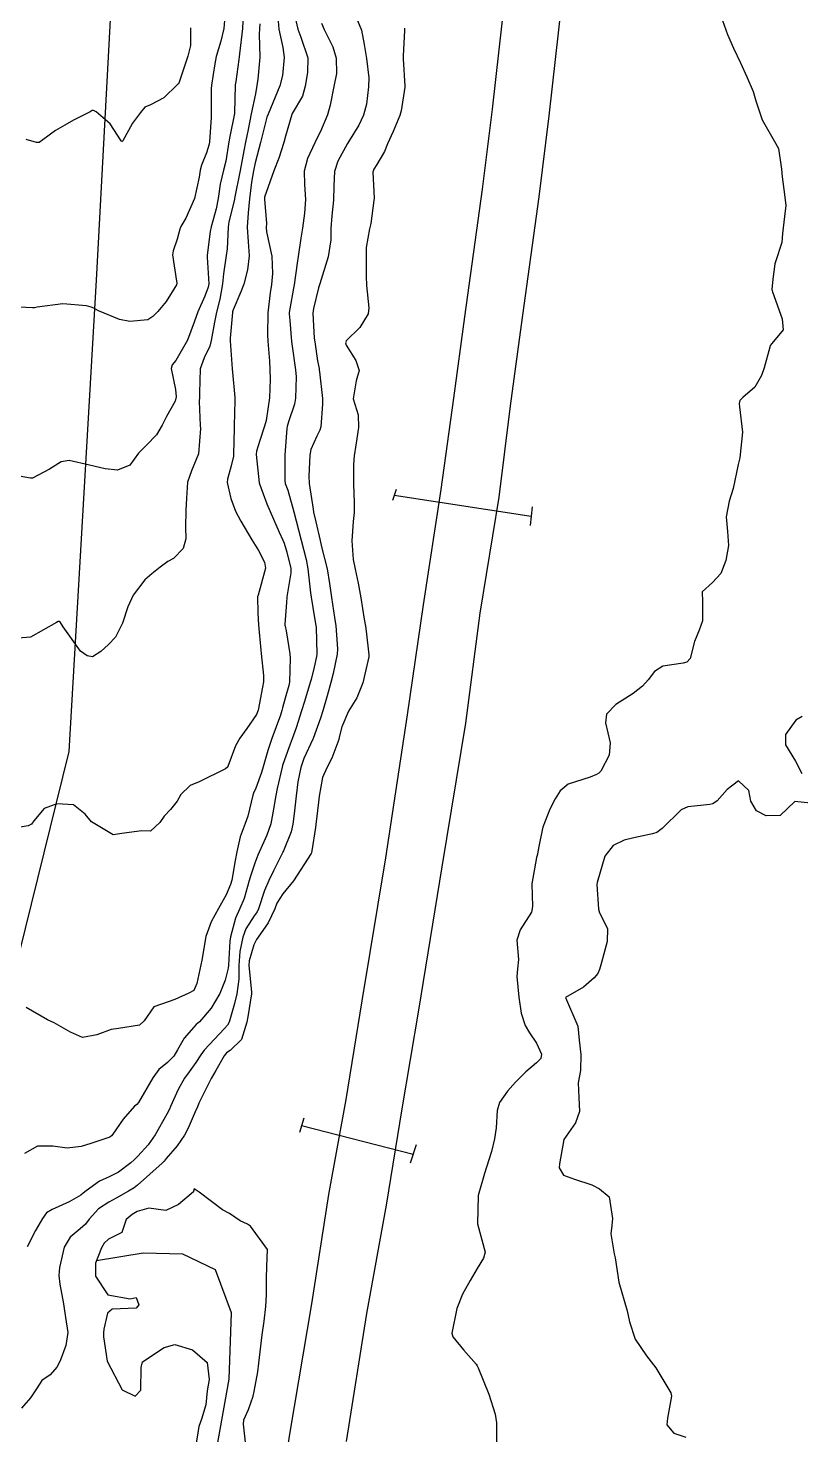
# Model space of a CAD drawing. Header units: metres. Extents: x 292545 to 299085, y 7450245 to 7463078.
# Drawn here: x 296456.5 to 296511, y 7459867.1 to 7459966.2 of the extents above; entities that cross this region are included whole.
import ezdxf

# ---------------------------------------------------------------- set-up
doc = ezdxf.new("R2010")
doc.units = ezdxf.units.M
for name, color, linetype in [('Curvas de Nivel 1m', 11, 'Continuous'), ('Curvas de Nivel 5m', 15, 'Continuous'), ('Hidrografia', 140, 'Continuous'), ('Linha Férrea', 20, 'Continuous'), ('Pórtico', 62, 'Continuous'), ('Vias Primárias', 230, 'Continuous')]:
    doc.layers.add(name, color=color, linetype=linetype)

msp = doc.modelspace()

# ---------------------------------------------------------------- linework, layer by layer
at = {"layer": 'Curvas de Nivel 1m', "flags": 128}
for points, elevation in [([(296470.387, 7459967.047), (296470.311, 7459966.219), (296470.095, 7459965.319), (296469.778, 7459964.224), (296469.673, 7459963.727), (296469.438, 7459962.227), (296469.423, 7459961.954), (296469.437, 7459960.227), (296469.426, 7459959.931), (296469.3, 7459958.228), (296469.274, 7459958.065), (296469.101, 7459957.456), (296468.754, 7459956.568), (296468.659, 7459956.236), (296468.575, 7459955.735), (296468.26, 7459954.242), (296467.636, 7459952.838), (296467.296, 7459952.256), (296467.225, 7459952.073), (296467.029, 7459951.362), (296466.737, 7459950.543), (296466.695, 7459950.263), (296466.994, 7459948.417), (296467.017, 7459948.284), (296467.016, 7459948.26), (296466.992, 7459948.143), (296466.265, 7459946.982), (296465.677, 7459946.273), (296465.322, 7459945.922), (296464.964, 7459945.676), (296463.699, 7459945.556), (296462.964, 7459945.717), (296461.481, 7459946.322), (296461.146, 7459946.499), (296460.975, 7459946.582), (296460.631, 7459946.679), (296458.978, 7459946.817), (296457.161, 7459946.564), (296456.974, 7459946.527), (296456.838, 7459946.517), (296454.975, 7459946.634)], 666), ([(296474.101, 7459967.29), (296474.204, 7459966.17), (296474.482, 7459964.875), (296474.572, 7459964.166), (296474.444, 7459962.887), (296474.259, 7459962.169), (296473.942, 7459961.375), (296473.431, 7459960.177), (296473.356, 7459959.952), (296473.121, 7459959.019), (296472.912, 7459958.183), (296472.534, 7459956.745), (296472.416, 7459956.19), (296472.273, 7459955.39), (296472.128, 7459954.199), (296472.037, 7459953.217), (296471.973, 7459952.201), (296472.043, 7459951.184), (296472.105, 7459950.199), (296471.995, 7459949.208), (296471.723, 7459948.203), (296471.523, 7459947.666), (296470.965, 7459946.378), (296470.925, 7459946.248), (296470.923, 7459946.21), (296470.756, 7459944.401), (296470.755, 7459944.212), (296470.899, 7459942.234), (296470.906, 7459942.21), (296470.92, 7459941.992), (296471.101, 7459940.208), (296471.104, 7459939.995), (296471.046, 7459938.208), (296471.04, 7459938.04), (296471.004, 7459936.208), (296470.992, 7459936.067), (296470.841, 7459935.388), (296470.579, 7459934.46), (296470.558, 7459934.213), (296470.812, 7459933.105), (296471.142, 7459932.207), (296471.506, 7459931.49), (296472.283, 7459930.195), (296472.765, 7459929.429), (296473.195, 7459928.622), (296473.246, 7459928.183), (296472.734, 7459926.279), (296472.705, 7459926.218), (296472.699, 7459926.19), (296472.715, 7459925.023), (296472.755, 7459924.189), (296472.917, 7459922.418), (296472.944, 7459922.186), (296473.118, 7459920.634), (296473.105, 7459920.183), (296473.041, 7459919.801), (296472.733, 7459918.188), (296472.63, 7459917.869), (296471.93, 7459916.887), (296471.446, 7459916.202), (296471.147, 7459915.662), (296470.611, 7459914.21), (296470.602, 7459914.19), (296470.582, 7459914.156), (296470.427, 7459914.058), (296468.576, 7459913.145), (296467.943, 7459912.876), (296467.28, 7459912.253), (296467.04, 7459911.773), (296466.552, 7459911.175), (296466.102, 7459910.71), (296465.803, 7459910.267), (296465.141, 7459909.667), (296464.534, 7459909.693), (296463.306, 7459909.524), (296462.529, 7459909.407), (296460.997, 7459910.325), (296460.548, 7459910.867), (296459.727, 7459911.514), (296458.555, 7459911.586), (296457.656, 7459911.264), (296456.927, 7459910.376), (296456.764, 7459910.153), (296456.538, 7459910.042), (296455.136, 7459909.792)], 663), ([(296475.223, 7459967.478), (296475.534, 7459966.157), (296475.751, 7459965.601), (296476.226, 7459964.15), (296476.206, 7459963.11), (296476.046, 7459962.151), (296475.85, 7459961.448), (296475.134, 7459960.221), (296475.111, 7459960.183), (296475.103, 7459960.16), (296474.659, 7459958.623), (296474.536, 7459958.166), (296474.195, 7459957.07), (296473.831, 7459956.173), (296473.193, 7459954.317), (296473.18, 7459954.188), (296473.331, 7459952.471), (296473.304, 7459952.186), (296473.331, 7459951.893), (296473.698, 7459950.18), (296473.757, 7459948.936), (296473.682, 7459948.18), (296473.591, 7459947.574), (296473.424, 7459946.183), (296473.397, 7459944.633), (296473.419, 7459944.183), (296473.527, 7459942.779), (296473.569, 7459942.18), (296473.594, 7459941.499), (296473.541, 7459940.18), (296473.29, 7459938.596), (296473.185, 7459938.185), (296472.863, 7459937.182), (296472.616, 7459936.431), (296472.596, 7459936.193), (296472.803, 7459934.211), (296472.804, 7459934.19), (296472.822, 7459934.14), (296473.356, 7459932.73), (296473.584, 7459932.178), (296474.225, 7459930.724), (296474.473, 7459930.165), (296474.559, 7459929.951), (296474.764, 7459929.31), (296475.03, 7459928.157), (296475.045, 7459927.862), (296474.753, 7459926.16), (296474.753, 7459926.14), (296474.727, 7459925.76), (296474.627, 7459924.238), (296474.627, 7459924.161), (296474.636, 7459924.094), (296474.699, 7459923.784), (296474.975, 7459922.157), (296474.987, 7459921.85), (296474.936, 7459920.157), (296474.899, 7459919.918), (296474.646, 7459919.023), (296474.446, 7459918.353), (296474.396, 7459918.164), (296474.303, 7459917.839), (296473.711, 7459916.179), (296473.429, 7459915.353), (296473.081, 7459914.185), (296472.969, 7459913.796), (296472.568, 7459912.678), (296472.411, 7459912.345), (296472.354, 7459912.192), (296472.016, 7459910.727), (296471.826, 7459910.197), (296471.471, 7459909.258), (296471.238, 7459908.203), (296471.127, 7459907.584), (296470.871, 7459906.206), (296470.795, 7459905.901), (296470.482, 7459905.168), (296469.935, 7459904.218), (296469.415, 7459903.269), (296469.042, 7459902.231), (296468.756, 7459900.565), (296468.706, 7459900.236), (296468.41, 7459898.929), (296468.212, 7459898.435), (296467.856, 7459898.245), (296466.857, 7459897.794), (296466.393, 7459897.626), (296465.389, 7459897.274), (296464.693, 7459896.285), (296464.37, 7459896), (296462.905, 7459895.767), (296462.367, 7459895.676), (296461.37, 7459895.313), (296460.361, 7459895.117), (296459.521, 7459895.5), (296458.371, 7459896.152), (296457.899, 7459896.365), (296456.386, 7459897.239)], 662), ([(296505.219, 7459967.427), (296505.821, 7459965.794), (296506.231, 7459964.832), (296506.717, 7459963.787), (296507.168, 7459962.814), (296507.615, 7459961.775), (296507.813, 7459961.107), (296508.245, 7459959.769), (296509.111, 7459958.296), (296509.4, 7459957.756), (296509.625, 7459956.289), (296509.666, 7459955.751), (296509.839, 7459954.517), (296509.915, 7459953.747), (296509.834, 7459952.969), (296509.68, 7459951.754), (296509.643, 7459951.137), (296509.197, 7459949.758), (296509.147, 7459949.624), (296509.001, 7459948.554), (296508.945, 7459947.809), (296508.952, 7459947.76), (296508.991, 7459947.647), (296509.671, 7459945.753), (296509.73, 7459944.977), (296508.945, 7459944.005), (296508.829, 7459943.876), (296508.785, 7459943.762), (296508.392, 7459942.294), (296508.208, 7459941.767), (296507.734, 7459940.948), (296506.9, 7459940.22), (296506.685, 7459939.995), (296506.631, 7459939.784), (296506.653, 7459939.546), (296506.873, 7459937.78), (296506.673, 7459935.955), (296506.633, 7459935.783), (296506.556, 7459935.5), (296506.212, 7459933.789), (296505.939, 7459932.918), (296505.709, 7459931.796), (296505.807, 7459930.776), (296505.874, 7459929.793), (296505.687, 7459928.721), (296505.337, 7459927.801), (296504.747, 7459927.175), (296504.028, 7459926.529), (296504.055, 7459925.817), (296504.061, 7459924.469), (296503.82, 7459923.819), (296503.492, 7459923.025), (296503.18, 7459921.825), (296502.947, 7459921.559), (296502.678, 7459921.498), (296501.253, 7459921.273), (296500.668, 7459920.896), (296500.212, 7459920.312), (296499.816, 7459919.868), (296499.169, 7459919.354), (296498.644, 7459919.031), (296497.954, 7459918.573), (296497.284, 7459917.893), (296497.219, 7459917.302), (296497.539, 7459915.891), (296497.472, 7459915.019), (296496.895, 7459913.897), (296496.745, 7459913.735), (296496.58, 7459913.641), (296496.137, 7459913.465), (296494.573, 7459912.974), (296494.013, 7459912.491), (296493.656, 7459911.939), (296493.284, 7459911.215), (296492.801, 7459909.947), (296492.75, 7459909.738), (296492.523, 7459908.589), (296492.411, 7459908.055), (296492.395, 7459907.952), (296492.359, 7459907.8), (296492.022, 7459905.957), (296492.069, 7459904.356), (296492.011, 7459903.957), (296491.191, 7459902.709), (296490.961, 7459901.972), (296491.076, 7459900.617), (296491.004, 7459899.971), (296490.971, 7459899.415), (296491.1, 7459897.969), (296491.26, 7459896.845), (296491.556, 7459895.962), (296491.861, 7459895.451), (296492.361, 7459894.719), (296492.694, 7459893.947), (296492.647, 7459893.648), (296492.344, 7459893.339), (296491.59, 7459892.706), (296490.871, 7459891.972), (296490.317, 7459891.347), (296489.743, 7459890.551), (296489.591, 7459889.987), (296489.514, 7459888.759), (296489.402, 7459887.989), (296489.17, 7459887.09), (296488.834, 7459885.994), (296488.695, 7459885.549), (296488.233, 7459884), (296488.203, 7459882), (296488.736, 7459879.994), (296488.606, 7459879.568), (296488.171, 7459878.85), (296487.689, 7459878.007), (296487.127, 7459877.037), (296486.737, 7459876.021), (296486.386, 7459874.297), (296486.454, 7459874.025), (296487.205, 7459873.115), (296488.094, 7459872.109), (296488.168, 7459871.999), (296488.236, 7459871.853), (296488.999, 7459869.991), (296489.447, 7459868.587), (296489.536, 7459867.985), (296489.522, 7459866.484)], 658), ([(296472.847, 7459966.547), (296472.826, 7459966.186), (296472.814, 7459965.801), (296472.863, 7459964.185), (296472.707, 7459962.64), (296472.652, 7459962.188), (296472.558, 7459961.6), (296472.245, 7459960.193), (296472.022, 7459959.097), (296471.841, 7459958.199), (296471.716, 7459957.589), (296471.475, 7459956.204), (296471.075, 7459954.222), (296471.062, 7459954.159), (296470.677, 7459952.584), (296470.615, 7459952.214), (296470.542, 7459950.692), (296470.485, 7459950.215), (296470.291, 7459948.926), (296470.227, 7459948.218), (296470.046, 7459947.15), (296469.805, 7459946.222), (296469.653, 7459945.526), (296469.425, 7459944.225), (296469.328, 7459943.837), (296468.931, 7459943.007), (296468.661, 7459942.234), (296468.596, 7459940.536), (296468.593, 7459940.234), (296468.588, 7459939.932), (296468.656, 7459938.233), (296468.668, 7459938.03), (296468.532, 7459936.235), (296468.04, 7459935.037), (296467.758, 7459934.246), (296467.676, 7459933.112), (296467.648, 7459932.247), (296467.614, 7459931.07), (296467.633, 7459930.247), (296467.463, 7459929.563), (296466.762, 7459928.877), (296466.374, 7459928.649), (296465.822, 7459928.269), (296465.238, 7459927.785), (296464.744, 7459927.364), (296463.923, 7459926.292), (296463.558, 7459925.46), (296463.167, 7459924.303), (296462.693, 7459923.336), (296462.201, 7459922.802), (296461.661, 7459922.32), (296461.07, 7459921.935), (296460.68, 7459922), (296460.209, 7459922.335), (296459.004, 7459924.043), (296458.801, 7459924.349), (296458.704, 7459924.425), (296458.633, 7459924.422), (296458.515, 7459924.353), (296456.692, 7459923.338), (296455.826, 7459923.254)], 664), ([(296483.039, 7459966.238), (296483.045, 7459966.072), (296482.966, 7459964.291), (296482.965, 7459964.072), (296483.072, 7459962.153), (296483.069, 7459962.071), (296482.81, 7459960.399), (296482.722, 7459960.074), (296482.244, 7459958.956), (296481.862, 7459958.083), (296481.642, 7459957.548), (296481.091, 7459956.62), (296480.886, 7459956.292), (296480.827, 7459956.093), (296480.903, 7459954.253), (296480.9, 7459954.092), (296480.668, 7459952.472), (296480.586, 7459952.095), (296480.346, 7459950.774), (296480.341, 7459950.097), (296480.344, 7459948.752), (296480.367, 7459948.096), (296480.529, 7459946.535), (296480.484, 7459946.095), (296479.912, 7459945.142), (296478.944, 7459944.207), (296478.904, 7459944.111), (296478.903, 7459944.071), (296478.941, 7459943.904), (296479.628, 7459942.808), (296479.846, 7459942.106), (296479.633, 7459941.388), (296479.441, 7459940.112), (296479.775, 7459939), (296479.815, 7459938.106), (296479.614, 7459936.862), (296479.51, 7459936.11), (296479.461, 7459935.493), (296479.463, 7459934.11), (296479.511, 7459932.81), (296479.492, 7459932.11), (296479.43, 7459931.474), (296479.344, 7459930.111), (296479.441, 7459928.791), (296479.562, 7459928.108), (296479.775, 7459927.137), (296479.981, 7459926.101), (296480.206, 7459924.602), (296480.298, 7459924.096), (296480.355, 7459923.751), (296480.541, 7459922.092), (296480.535, 7459921.946), (296480.112, 7459920.098), (296479.699, 7459919.052), (296479.113, 7459918.113), (296478.622, 7459917.019), (296478.457, 7459916.279), (296478.421, 7459916.122), (296477.926, 7459914.794), (296477.568, 7459914.13), (296477.273, 7459913.436), (296477.039, 7459912.135), (296476.983, 7459911.712), (296476.801, 7459910.137), (296476.771, 7459909.906), (296476.515, 7459908.268), (296476.497, 7459908.156), (296476.494, 7459908.14), (296476.463, 7459908.091), (296475.22, 7459906.159), (296474.484, 7459905.237), (296474.063, 7459904.588), (296473.903, 7459904.176), (296473.447, 7459903.191), (296472.728, 7459902.187), (296472.61, 7459902.02), (296472.437, 7459901.644), (296472.093, 7459900.527), (296472.072, 7459900.194), (296472.257, 7459898.329), (296472.257, 7459898.191), (296472.001, 7459896.571), (296471.945, 7459896.194), (296471.574, 7459894.985), (296470.753, 7459894.206), (296470.51, 7459894.049), (296470.347, 7459893.842), (296469.745, 7459892.806), (296469.425, 7459892.223), (296468.567, 7459890.498), (296468.453, 7459890.238), (296468.299, 7459889.889), (296467.794, 7459888.739), (296467.541, 7459888.247), (296467.028, 7459887.496), (296466.258, 7459886.586), (296466.108, 7459886.41), (296465.968, 7459886.264), (296464.237, 7459884.724), (296463.988, 7459884.54), (296463.601, 7459884.296), (296462.736, 7459883.797), (296462.225, 7459883.526), (296461.495, 7459883.042), (296460.832, 7459882.324), (296460.568, 7459881.966), (296460.202, 7459881.631), (296459.49, 7459881.044), (296459.073, 7459880.347), (296458.742, 7459878.924), (296458.679, 7459878.352), (296458.751, 7459877.754), (296459.026, 7459876.347), (296459.17, 7459875.391), (296459.32, 7459874.342), (296459.18, 7459873.42), (296458.775, 7459872.353), (296458.556, 7459871.885), (296458.078, 7459871.363), (296457.49, 7459870.947), (296457.107, 7459870.37), (296456.7, 7459869.73), (296456.049, 7459869.013)], 659), ([(296477.209, 7459966.576), (296477.398, 7459966.137), (296477.989, 7459964.926), (296478.223, 7459964.124), (296478.248, 7459963.043), (296478.081, 7459962.126), (296477.808, 7459960.799), (296477.624, 7459960.133), (296477.121, 7459958.955), (296476.856, 7459958.402), (296476.725, 7459958.144), (296476.205, 7459957.04), (296475.986, 7459956.151), (296476.002, 7459955.222), (296476.068, 7459954.15), (296476.007, 7459953.197), (296475.85, 7459952.152), (296475.749, 7459951.436), (296475.556, 7459950.155), (296475.48, 7459949.684), (296475.263, 7459948.157), (296475.223, 7459947.924), (296474.968, 7459946.466), (296474.921, 7459946.203), (296474.917, 7459946.161), (296474.917, 7459946.115), (296474.958, 7459945.646), (296475.093, 7459944.158), (296475.117, 7459943.982), (296475.376, 7459942.155), (296475.41, 7459941.661), (296475.366, 7459940.155), (296475.294, 7459939.751), (296474.876, 7459938.496), (296474.773, 7459938.161), (296474.749, 7459938.039), (296474.609, 7459936.164), (296474.622, 7459934.367), (296474.651, 7459934.163), (296474.692, 7459934.032), (296474.818, 7459933.675), (296475.259, 7459932.155), (296475.422, 7459931.525), (296475.778, 7459930.15), (296476.114, 7459928.791), (296476.241, 7459928.145), (296476.428, 7459926.451), (296476.464, 7459926.143), (296476.711, 7459924.692), (296476.81, 7459924.139), (296476.821, 7459924.02), (296476.875, 7459922.138), (296476.859, 7459921.961), (296476.674, 7459921.203), (296476.462, 7459920.345), (296476.409, 7459920.143), (296476.002, 7459918.787), (296475.798, 7459918.148), (296475.407, 7459916.944), (296475.128, 7459916.162), (296474.988, 7459915.784), (296474.591, 7459914.679), (296474.461, 7459914.295), (296474.423, 7459914.172), (296474.084, 7459912.659), (296473.978, 7459912.176), (296473.776, 7459910.952), (296473.623, 7459910.179), (296473.344, 7459909.369), (296472.818, 7459908.187), (296472.724, 7459907.974), (296472.505, 7459907.416), (296472.19, 7459906.499), (296472.106, 7459906.194), (296471.751, 7459904.926), (296471.439, 7459904.2), (296471.143, 7459903.523), (296470.79, 7459902.207), (296470.746, 7459901.901), (296470.642, 7459900.208), (296470.621, 7459900.007), (296470.413, 7459899.173), (296470.033, 7459898.216), (296469.423, 7459897.189), (296468.593, 7459896.237), (296468.371, 7459896.027), (296467.528, 7459895.081), (296467.062, 7459894.253), (296466.794, 7459893.808), (296466.34, 7459893.366), (296465.738, 7459892.863), (296465.317, 7459892.275), (296464.305, 7459890.547), (296464.185, 7459890.411), (296464.034, 7459890.293), (296463.226, 7459889.368), (296462.507, 7459888.308), (296462.4, 7459888.19), (296462.28, 7459888.108), (296460.936, 7459887.66), (296460.27, 7459887.445), (296459.276, 7459887.336), (296458.269, 7459887.46), (296457.18, 7459887.46), (296456.262, 7459886.953)], 661), ([(296467.978, 7459966.248), (296467.965, 7459965.022), (296467.773, 7459964.251), (296467.165, 7459962.424), (296467.112, 7459962.312), (296467.064, 7459962.261), (296466.092, 7459961.328), (296465.141, 7459960.842), (296464.756, 7459960.667), (296464.436, 7459960.287), (296463.878, 7459959.539), (296463.19, 7459958.299), (296463.163, 7459958.248), (296463.112, 7459958.25), (296463.074, 7459958.301), (296462.309, 7459959.496), (296461.321, 7459960.327), (296461.135, 7459960.441), (296461.045, 7459960.421), (296460.89, 7459960.332), (296459.727, 7459959.743), (296459.123, 7459959.401), (296458.444, 7459959.032), (296457.561, 7459958.366), (296457.303, 7459958.175), (296457.11, 7459958.166), (296456.39, 7459958.381)], 667), ([(296511.085, 7459917.733), (296510.63, 7459917.475), (296509.905, 7459916.462), (296509.909, 7459915.747), (296510.596, 7459914.598), (296511.051, 7459913.733)], 657), ([(296512.56, 7459911.544), (296510.563, 7459911.74), (296509.528, 7459910.771), (296508.548, 7459910.746), (296507.866, 7459911.08), (296507.466, 7459911.776), (296507.327, 7459912.535), (296506.577, 7459913.216), (296505.784, 7459912.585), (296505.093, 7459911.805), (296504.779, 7459911.59), (296504.56, 7459911.541), (296503.012, 7459911.372), (296502.556, 7459911.154), (296501.218, 7459909.85), (296500.828, 7459909.567), (296500.537, 7459909.478), (296499.206, 7459909.2), (296498.53, 7459909.023), (296497.755, 7459908.657), (296497.169, 7459907.9), (296496.63, 7459906.044), (296496.615, 7459905.908), (296496.713, 7459904.153), (296496.803, 7459903.905), (296497.356, 7459902.801), (296497.334, 7459901.897), (296496.928, 7459900.403), (296496.8, 7459899.904), (296496.685, 7459899.64), (296496.414, 7459899.317), (296495.654, 7459898.668), (296494.393, 7459897.93), (296495.27, 7459895.921), (296495.356, 7459894.927), (296495.465, 7459893.919), (296495.453, 7459892.802), (296495.282, 7459891.92), (296495.334, 7459890.899), (296495.379, 7459889.919), (296495.108, 7459889.105), (296494.273, 7459887.93), (296493.968, 7459886.221), (296493.952, 7459885.933), (296494.248, 7459885.424), (296495.028, 7459885.14), (296496.241, 7459884.745), (296496.798, 7459884.461), (296497.464, 7459883.892), (296497.719, 7459882.378), (296497.669, 7459881.888), (296497.602, 7459881.294), (296497.822, 7459879.885), (296497.903, 7459879.607), (296498.163, 7459877.88), (296498.742, 7459875.874), (296498.897, 7459875.101), (296499.304, 7459873.868), (296500.095, 7459872.688), (296500.771, 7459871.853), (296501.82, 7459870.088), (296501.869, 7459869.842), (296501.595, 7459868.297), (296501.548, 7459867.845), (296502.034, 7459867.255), (296502.884, 7459866.974)], 657), ([(296471.889, 7459866.192), (296471.715, 7459867.87), (296471.721, 7459868.195), (296472.05, 7459868.913), (296472.383, 7459869.863), (296472.456, 7459870.186), (296472.705, 7459871.563), (296472.794, 7459872.183), (296472.92, 7459873.367), (296473.019, 7459874.181), (296473.17, 7459875.131), (296473.275, 7459876.179), (296473.323, 7459877), (296473.325, 7459878.178), (296473.358, 7459878.991), (296473.398, 7459880.178), (296472.199, 7459881.839), (296471.978, 7459881.971), (296471.466, 7459882.201), (296470.719, 7459882.714), (296470.221, 7459882.99), (296468.585, 7459884.236), (296468.235, 7459884.449), (296468.188, 7459884.285), (296468.17, 7459884.241), (296467.122, 7459883.353), (296466.22, 7459882.941), (296465.039, 7459883.095), (296464.219, 7459882.852), (296463.847, 7459882.663), (296463.443, 7459882.298), (296463.12, 7459881.38), (296462.192, 7459880.92), (296461.876, 7459880.625), (296461.698, 7459880.315), (296461.272, 7459879.219), (296461.267, 7459878.319), (296462.143, 7459877), (296463.725, 7459876.709), (296464.141, 7459876.797), (296464.335, 7459876.287), (296464.13, 7459876.042), (296462.442, 7459875.994), (296462.127, 7459875.707), (296461.85, 7459874.579), (296461.83, 7459874.313), (296461.827, 7459874.032), (296462.093, 7459872.31), (296463.156, 7459870.299), (296464.058, 7459869.845), (296464.48, 7459870.284), (296464.498, 7459871.873), (296464.59, 7459872.283), (296466.103, 7459873.276), (296466.861, 7459873.497), (296468.102, 7459873.121), (296469.154, 7459872.229), (296469.274, 7459871.029), (296469.142, 7459870.229), (296469.046, 7459869.237), (296468.74, 7459868.233), (296468.563, 7459867.71), (296468.312, 7459866.237)], 658)]:
    msp.add_lwpolyline(points, dxfattribs=dict(at, elevation=elevation))
at = {"layer": 'Curvas de Nivel 5m', "flags": 128}
for points, elevation in [([(296479.232, 7459968.024), (296480.013, 7459966.102), (296480.202, 7459965.091), (296480.379, 7459964.098), (296480.533, 7459962.726), (296480.512, 7459962.096), (296480.365, 7459960.874), (296480.166, 7459960.1), (296479.83, 7459959.399), (296479.114, 7459958.232), (296479.043, 7459958.111), (296478.362, 7459956.853), (296478.121, 7459956.124), (296478.066, 7459955.118), (296478.042, 7459954.125), (296477.929, 7459953.004), (296477.868, 7459952.128), (296477.848, 7459951.31), (296477.669, 7459950.13), (296477.082, 7459948.227), (296477.055, 7459948.139), (296477.042, 7459948.09), (296476.99, 7459947.936), (296476.633, 7459946.479), (296476.6, 7459946.144), (296476.694, 7459944.394), (296476.722, 7459944.142), (296476.93, 7459942.799), (296477.033, 7459942.248), (296477.041, 7459942.139), (296477.052, 7459942.008), (296477.261, 7459940.136), (296477.281, 7459939.744), (296477.154, 7459938.137), (296477.093, 7459937.915), (296476.866, 7459937.481), (296476.443, 7459936.558), (296476.367, 7459936.145), (296476.31, 7459934.666), (296476.335, 7459934.145), (296476.604, 7459932.342), (296476.641, 7459932.142), (296476.793, 7459931.461), (296477.098, 7459930.137), (296477.206, 7459929.698), (296477.591, 7459928.132), (296477.776, 7459927.097), (296477.911, 7459926.128), (296478.125, 7459924.713), (296478.2, 7459924.125), (296478.318, 7459922.493), (296478.297, 7459922.124), (296478.018, 7459920.778), (296477.86, 7459920.128), (296477.596, 7459919.183), (296477.283, 7459918.134), (296477.133, 7459917.63), (296476.613, 7459916.177), (296476.593, 7459916.14), (296475.962, 7459914.779), (296475.745, 7459914.153), (296475.541, 7459913.124), (296475.411, 7459912.157), (296475.266, 7459910.875), (296475.189, 7459910.16), (296475.074, 7459909.622), (296474.515, 7459908.283), (296474.478, 7459908.206), (296474.466, 7459908.17), (296473.817, 7459906.86), (296473.487, 7459906.18), (296473.186, 7459905.483), (296472.772, 7459904.187), (296472.678, 7459903.98), (296472.465, 7459903.693), (296471.869, 7459902.779), (296471.655, 7459902.198), (296471.445, 7459901.188), (296471.381, 7459900.2), (296471.373, 7459899.236), (296471.245, 7459898.202), (296471.077, 7459897.519), (296470.683, 7459896.207), (296470.584, 7459895.995), (296470.368, 7459895.75), (296468.933, 7459894.231), (296468.686, 7459893.897), (296468.34, 7459893.353), (296467.874, 7459892.7), (296467.554, 7459892.248), (296467.103, 7459891.464), (296466.564, 7459890.257), (296466.482, 7459890.077), (296466.297, 7459889.711), (296465.487, 7459888.272), (296464.988, 7459887.563), (296464.26, 7459886.755), (296464.025, 7459886.524), (296463.77, 7459886.295), (296462.905, 7459885.644), (296462.243, 7459885.305), (296461.563, 7459884.993), (296460.625, 7459884.326), (296460.407, 7459884.152), (296460.23, 7459884.02), (296459.426, 7459883.543), (296458.219, 7459882.999), (296457.821, 7459882.76), (296457.531, 7459882.367), (296457.045, 7459881.527), (296456.45, 7459880.377)], 660), ([(296471.713, 7459967.716), (296471.64, 7459966.203), (296471.411, 7459964.432), (296471.389, 7459964.207), (296471.372, 7459964.015), (296471.157, 7459962.471), (296471.125, 7459962.239), (296471.121, 7459962.21), (296471.071, 7459960.274), (296471.059, 7459960.211), (296470.732, 7459958.599), (296470.671, 7459958.214), (296470.453, 7459956.856), (296470.296, 7459956.218), (296470.062, 7459955.231), (296469.918, 7459954.221), (296469.774, 7459953.505), (296469.429, 7459952.226), (296469.366, 7459951.899), (296469.144, 7459950.229), (296469.143, 7459950.097), (296469.257, 7459948.227), (296469.225, 7459947.992), (296468.98, 7459947.356), (296468.484, 7459946.237), (296468.237, 7459945.522), (296467.761, 7459944.248), (296466.929, 7459942.828), (296466.673, 7459942.515), (296466.605, 7459942.263), (296466.901, 7459940.784), (296466.952, 7459940.259), (296466.89, 7459939.946), (296466.277, 7459938.868), (296465.967, 7459938.269), (296465.563, 7459937.576), (296464.859, 7459936.856), (296464.307, 7459936.288), (296463.692, 7459935.446), (296462.835, 7459935.098), (296461.963, 7459935.192), (296460.84, 7459935.447), (296459.419, 7459935.77), (296458.843, 7459935.69), (296458.034, 7459935.163), (296456.825, 7459934.532), (296456.688, 7459934.519), (296454.83, 7459934.865)], 665)]:
    msp.add_lwpolyline(points, dxfattribs=dict(at, elevation=elevation))
at = {"layer": 'Hidrografia'}
msp.add_lwpolyline([(296469.344, 7459863.564), (296470.692, 7459871.062), (296470.86, 7459875.716), (296469.737, 7459878.744), (296467.436, 7459879.865), (296464.629, 7459879.921), (296461.34, 7459879.394)], dxfattribs=at)
at = {"layer": 'Linha Férrea', "linetype": 'Continuous'}
for points in [[(296490.142, 7459968.69), (296489.219, 7459960.516), (296488.524, 7459954.878), (296487.289, 7459945.891), (296486.506, 7459940.169), (296485.618, 7459933.735), (296484.366, 7459925.614), (296483.236, 7459917.858), (296481.706, 7459907.771), (296480.053, 7459897.701), (296478.905, 7459890.763), (296477.705, 7459884.05), (296476.488, 7459876.364), (296474.975, 7459867.32), (296473.653, 7459859.025)], [(296494.142, 7459968.224), (296493.219, 7459960.044), (296492.518, 7459954.357), (296491.279, 7459945.342), (296490.496, 7459939.621), (296489.687, 7459933.198), (296488.35, 7459925.017), (296487.337, 7459917.277), (296485.684, 7459907.143), (296484.027, 7459897.046), (296482.872, 7459890.102), (296481.748, 7459883.313), (296480.38, 7459875.683), (296478.95, 7459866.671)]]:
    msp.add_lwpolyline(points, dxfattribs=at)
at = {"layer": 'Pórtico'}
for points in [[(296482.463, 7459933.734), (296482.193, 7459932.948)], [(296482.328, 7459933.341), (296491.982, 7459931.841)], [(296492.049, 7459932.499), (296491.914, 7459931.183)], [(296475.953, 7459889.43), (296475.642, 7459888.434)], [(296475.798, 7459888.932), (296483.667, 7459886.914)], [(296483.875, 7459887.557), (296483.459, 7459886.27)]]:
    msp.add_lwpolyline(points, dxfattribs=at)
at = {"layer": 'Vias Primárias', "elevation": 684.803}
msp.add_lwpolyline([(296468.293, 7460078.311), (296461.323, 7459948.472), (296459.404, 7459915.273), (296447.457, 7459867.022), (296440.331, 7459838.498), (296425.874, 7459778.285), (296412.258, 7459722.582, -0.037405), (296392.158, 7459674.452, 0.005131), (296377.034, 7459648.904, -0.045955), (296355.858, 7459618.996, -0.007686), (296324.377, 7459583.341, -0.007423), (296297.333, 7459554.516, -0.022882), (296268.336, 7459530.761, -0.0442), (296224.922, 7459506.379, -0.015284), (296182.572, 7459490.885, 0.125896), (296161.396, 7459474.782, -0.088938), (296144.143, 7459454.144, -0.175731), (296083.2, 7459428.16, 0.005577), (296026.892, 7459424.602, -0.000699)], format="xyb", dxfattribs=at)

doc.saveas('drawing.dxf')
